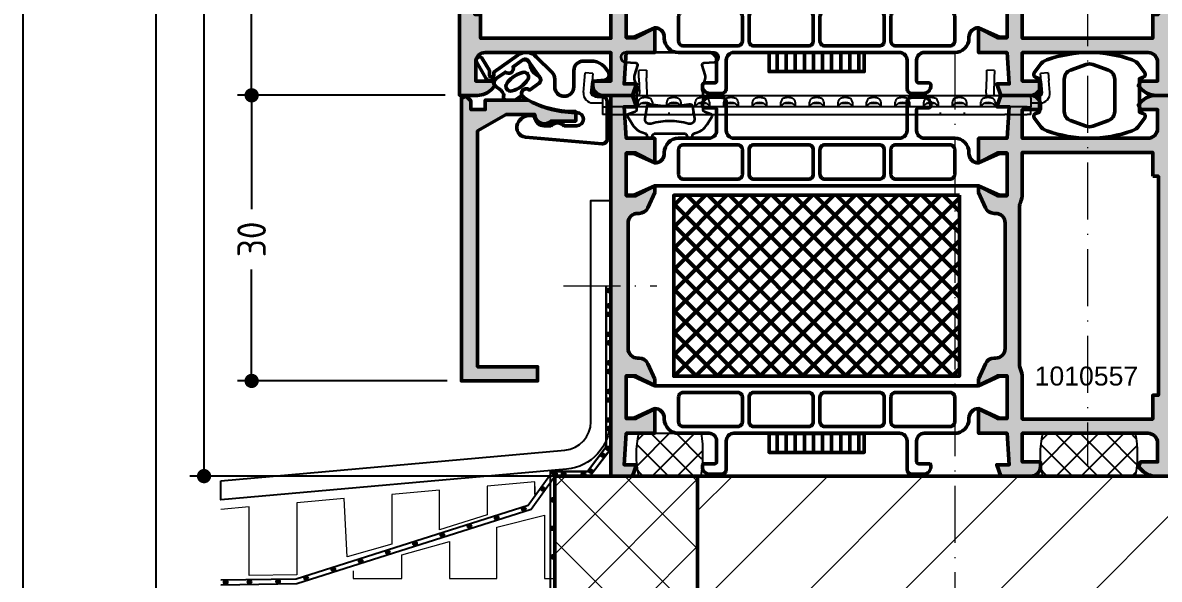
# Model space of a CAD drawing. Header units: millimetres. Extents: x 0 to 210, y 0 to 297.
# Drawn here: x 0 to 119.4, y 123.4 to 181.9 of the extents above; entities that cross this region are included whole.
import ezdxf

# ---------------------------------------------------------------- set-up
doc = ezdxf.new("R2010")
doc.units = ezdxf.units.MM
doc.linetypes.add('ACAD_ISO10W100', pattern=[18, 12, -3, 0, -3])
for name, color, linetype, lineweight in [('AM_4', 3, 'Continuous', 25), ('AM_5', 3, 'Continuous', 25), ('AM_8', 1, 'Continuous', 25), ('AM_C', 50, 'Continuous', 50), ('AM_SP', 30, 'Continuous', 50), ('Cent3', 70, 'ACAD_ISO10W100', 18), ('Cont2', 2, 'Continuous', 25), ('Cont3', 70, 'Continuous', 18), ('Docu-AM_8', 1, 'Continuous', 25), ('X_COMP_CONT_GASKET', 50, 'Continuous', 35), ('X_INS_BLOCK', 7, 'Continuous', 20)]:
    doc.layers.add(name, color=color, linetype=linetype, lineweight=lineweight)
doc.layers.add('AM_S', color=80, linetype='Continuous', lineweight=50, plot=False)
doc.layers.add('BOUND_EXT', color=30, linetype='Continuous', plot=False)
doc.layers.add('BOUND_INT', color=30, linetype='Continuous', plot=False)
doc.styles.add('HBS_DIMTEXTSTYLE', font='isocp.shx')
doc.styles.get("Standard").update_dxf_attribs({"font": 'ISOCP.SHX'})
doc.styles.add('SWISSL', font='swissl.ttf')
doc.dimstyles.new('Konstruktionsschnitt 1-1$0', dxfattribs={"dimtxt": 3, "dimasz": 1.5, "dimexe": 1.5, "dimexo": 1.5, "dimgap": 1.5, "dimtad": 0, "dimdsep": 46, "dimtxsty": 'HBS_DIMTEXTSTYLE', "dimblk": 'PUNKT', "dimcen": 0, "dimclrd": 3, "dimclre": 3, "dimclrt": 2, "dimadec": 1, "dimazin": 2, "dimtfac": 0.7, "dimtofl": 0, "dimtmove": 0, "dimatfit": 3, "dimfxl": 1, "dimtolj": 1, "dimtzin": 0, "dimarcsym": 0})
pattern_1 = [(225, (-332.1171, -210.9177), (1.325825, -1.325825), []), (315, (-332.1171, -210.9177), (1.325825, 1.325825), [])]

# ---------------------------------------------------------------- blocks, each defined once
blk = doc.blocks.new('$$_IN')
at = {"layer": 'BOUND_INT'}
blk.add_line((14, 0), (14, 297), dxfattribs=at)
blk = doc.blocks.new('$$_EX')
at = {"layer": 'BOUND_EXT'}
blk.add_line((0, 297), (0, 0), dxfattribs=at)
blk = doc.blocks.new('PUNKT')
at = {"color": 0, "linetype": 'Continuous'}
blk.add_line((-0.5, 0), (-1, 0), dxfattribs=at)
at = {"color": 0, "linetype": 'Continuous', "const_width": 0.5}
blk.add_lwpolyline([(-0.25, 0, 1), (0.25, 0, 1)], format="xyb", close=True, dxfattribs=at)
blk = doc.blocks.new('*D138')
at = {"layer": 'AM_5', "color": 3, "lineweight": -2, "transparency": 16777216}
for p, q in [((44.38, 249.26), (17.54, 249.26)), ((19.04, 247.76), (19.04, 196.85)), ((19.04, 135.76), (19.04, 189.53)), ((60.28, 134.26), (17.54, 134.26))]:
    blk.add_line(p, q, dxfattribs=at)
at = {"layer": 'AM_5', "color": 3, "lineweight": -2, "transparency": 16777216, "xscale": 1.5, "yscale": 1.5, "zscale": 1.5}
for p, rotation in [((19.04, 249.26), 90), ((19.04, 134.26), 270)]:
    blk.add_blockref('PUNKT', p, dxfattribs=dict(at, rotation=rotation))
at = {"layer": 'AM_5', "color": 2, "transparency": 16777216, "insert": (19.04, 193.19), "char_height": 3, "attachment_point": 5, "rotation": 90, "style": 'HBS_DIMTEXTSTYLE'}
blk.add_mtext('\\A1;115', dxfattribs=at)
blk = doc.blocks.new('*D141')
at = {"layer": 'AM_5', "color": 3, "lineweight": -2, "transparency": 16777216}
for p, q in [((44.38, 249.26), (22.54, 249.26)), ((24.04, 247.76), (24.04, 219.68)), ((24.04, 175.76), (24.04, 213.25)), ((44.38, 174.26), (22.54, 174.26))]:
    blk.add_line(p, q, dxfattribs=at)
at = {"layer": 'AM_5', "color": 3, "lineweight": -2, "transparency": 16777216, "xscale": 1.5, "yscale": 1.5, "zscale": 1.5}
for p, rotation in [((24.04, 249.26), 90), ((24.04, 174.26), 270)]:
    blk.add_blockref('PUNKT', p, dxfattribs=dict(at, rotation=rotation))
at = {"layer": 'AM_5', "color": 2, "transparency": 16777216, "insert": (24.04, 216.46), "char_height": 3, "attachment_point": 5, "rotation": 90, "style": 'HBS_DIMTEXTSTYLE'}
blk.add_mtext('\\A1;75', dxfattribs=at)
blk = doc.blocks.new('*D142')
at = {"layer": 'AM_5', "color": 3, "lineweight": -2, "transparency": 16777216}
for p, q in [((44.38, 174.26), (22.54, 174.26)), ((24.04, 172.76), (24.04, 162.29)), ((24.04, 145.76), (24.04, 155.98)), ((44.58, 144.26), (22.54, 144.26))]:
    blk.add_line(p, q, dxfattribs=at)
at = {"layer": 'AM_5', "color": 3, "lineweight": -2, "transparency": 16777216, "xscale": 1.5, "yscale": 1.5, "zscale": 1.5}
for p, rotation in [((24.04, 174.26), 90), ((24.04, 144.26), 270)]:
    blk.add_blockref('PUNKT', p, dxfattribs=dict(at, rotation=rotation))
at = {"layer": 'AM_5', "color": 2, "transparency": 16777216, "insert": (24.04, 159.13), "char_height": 3, "attachment_point": 5, "rotation": 90, "style": 'HBS_DIMTEXTSTYLE'}
blk.add_mtext('\\A1;30', dxfattribs=at)
blk = doc.blocks.new('WI4030035')
for points in [[(6.91, -4.39, -0.513962), (6.09, -2.99, -0.297135), (7.46, -2.1), (7.6, -2.1, -0.369664), (7.9, -2.35, 0.369664), (8.88, -3.2), (9.57, -3.2, -0.420084), (11, -3.2), (12.3, -3.2, 0.999832), (12.3, -1.8), (12.13, -1.8, -0.143376), (6.74, -0.22, -1.099023), (7.35, 0.56), (8.36, 1.27, 0.4141), (8.46, 1.83), (7.2, 3.63, 0.414214), (6.64, 3.73), (5.62, 3.01, -0.816497), (4.82, 2.45), (3.63, 1.62, -0.440181), (2.77, 1.81), (1.79, 3.52, -1), (2.39, 3.87), (3.13, 2.6), (3.13, 2.14, 1), (3.6, 2.14), (3.6, 2.45), (6.13, 4.23, -0.36397), (8.06, 4.06), (9.71, 2.41, -0.198912), (10, 1.7), (10, 0.9, 1), (12, 0.9), (12, 2.6, -0.414214), (13, 3.6), (13.79, 3.6, -0.316494), (15.67, 2.28, -0.491795), (15.24, 1.61), (14, 1.5), (14, 0.37, 0.39896), (14.47, -0.12), (15.03, -0.15, -0.39896), (15.5, -0.65), (15.5, -4.6, -0.440011), (14.96, -5.1), (6.91, -4.39)], [(8.2, 2.08, -0.562627), (8.36, 1.27), (7.35, 0.56, 0.815795), (6.55, 0), (5.83, -0.5), (4.91, -0.5, -0.521447), (4.63, -0.1, 0.204111), (4.62, 0.14, 0.161479), (3.96, 0.81, -0.542433), (3.84, 1.77), (4.82, 2.45, 0.816497), (5.62, 3.01), (6.54, 3.66, -0.542433), (7.4, 3.22, 0.246345), (8.2, 2.08)], [(5.24, 1.61, 0.058524), (4.97, 1.26, 0.73913), (5.52, 0.47, 0.172575), (7.15, 1.62, 0.73913), (6.6, 2.4, 0.115458), (5.24, 1.61)]]:
    blk.add_lwpolyline(points, format="xyb", close=True)
at = {"width": 0.8}
blk.add_text('STILPRF1', height=0.01, dxfattribs=at).set_placement((0, 0))
blk = doc.blocks.new('WI1010557')
at = {"layer": 'Docu-AM_8'}
h = blk.add_hatch(color=256, dxfattribs=at)
h.dxf.hatch_style = 1
h.paths.add_polyline_path([(-57.5, 33.9), (-57.5, 33.95), (-56.5, 33.95), (-54.5, 32.95), (-54.5, 35.5), (-57.5, 35.5), (-57.72, 38.8), (-56.41, 38.8), (-56.85, 40), (-59.1, 40), (-59.1, 0), (-56.85, 0), (-56.41, 1.2), (-57.72, 1.2), (-57.5, 4.5), (-54.5, 4.5), (-54.5, 7.05), (-56.5, 6.05), (-57.5, 6.05), (-57.5, 10.5), (-57.5, 10.55), (-56.5, 10.55), (-54.5, 9.55), (-54.5, 10.2), (-55.23, 11.81, 0.316564), (-56.22, 12.4, -0.437214), (-57.3, 13.4), (-57.3, 26.6, -0.414214), (-56.3, 27.6), (-56.14, 27.6, 0.294108), (-55.23, 28.19), (-54.5, 29.8), (-54.5, 30.45), (-56.5, 29.45), (-57.5, 29.45)])
h.paths.add_polyline_path([(0, 40), (-1.9, 40, 0.198912), (-3.31, 39.41), (-3.71, 39.01), (-3.5, 38.5), (-1.7, 38.5), (-1.7, 36.5, -0.414214), (-2.7, 35.5), (-15.9, 35.5), (-15.9, 38.5), (-14, 38.5), (-14, 39, 0.414214), (-15, 40), (-18.15, 40), (-18.59, 38.8), (-17.28, 38.8), (-17.5, 35.5), (-20.5, 35.5), (-20.5, 32.95), (-18.5, 33.95), (-17.5, 33.95), (-17.5, 29.5), (-17.5, 29.45), (-18.5, 29.45), (-20.5, 30.45), (-20.5, 29.8), (-19.77, 28.19, 0.316564), (-18.78, 27.6, -0.437214), (-17.7, 26.6), (-17.7, 13.4, -0.414214), (-18.7, 12.4), (-18.86, 12.4, 0.294108), (-19.77, 11.81), (-20.5, 10.2), (-20.5, 9.55), (-18.5, 10.55), (-17.5, 10.55), (-17.5, 6.1), (-17.5, 6.05), (-18.5, 6.05), (-20.5, 7.05), (-20.5, 4.5), (-17.5, 4.5), (-17.28, 1.2), (-18.59, 1.2), (-18.15, 0), (-15, 0, 0.414214), (-14, 1), (-14, 1.5), (-15.9, 1.5), (-15.9, 4.5), (-2.7, 4.5, -0.414214), (-1.7, 3.5), (-1.7, 1.5), (-3.5, 1.5), (-3.71, 0.99), (-3.31, 0.59, 0.198912), (-1.9, 0), (0, 0)])
h.paths.add_polyline_path([(-15.9, 34), (-2.2, 34), (-2.2, 31.5), (-1.6, 31.5), (-1.6, 8.5), (-2.2, 8.5), (-2.2, 6), (-15.9, 6), (-15.9, 10.35, 0.112281), (-16.1, 11.24, -0.112281), (-16.2, 11.67), (-16.2, 28.33, -0.112281), (-16.1, 28.76, 0.112281), (-15.9, 29.65)], flags=16)
at = {"layer": 'AM_S'}
for points in [[(-54.5, 10.2), (-55.23, 11.81, 0.294108), (-56.14, 12.4), (-56.3, 12.4, -0.414214), (-57.3, 13.4), (-57.3, 26.6, -0.414214), (-56.3, 27.6), (-56.14, 27.6, 0.294108), (-55.23, 28.19), (-54.5, 29.8), (-54.5, 30.5), (-56.7, 29.5), (-57.5, 29.5), (-57.5, 33.9), (-56.7, 33.9), (-54.5, 32.9), (-54.5, 35.5), (-57.5, 35.5), (-57.72, 38.8), (-56.41, 38.8), (-56.85, 40), (-59.1, 40), (-59.1, 0), (-56.85, 0), (-56.41, 1.2), (-57.72, 1.2), (-57.5, 4.5), (-54.5, 4.5), (-54.5, 7.1), (-56.7, 6.1), (-57.5, 6.1), (-57.5, 10.5), (-56.7, 10.5), (-54.5, 9.5), (-54.5, 10.2)], [(-20.5, 10.2), (-19.77, 11.81, -0.294108), (-18.86, 12.4), (-18.7, 12.4, 0.414214), (-17.7, 13.4), (-17.7, 26.6, 0.414214), (-18.7, 27.6), (-18.86, 27.6, -0.294108), (-19.77, 28.19), (-20.5, 29.8), (-20.5, 30.5), (-18.3, 29.5), (-17.5, 29.5), (-17.5, 33.9), (-18.3, 33.9), (-20.5, 32.9), (-20.5, 35.5), (-17.5, 35.5), (-17.28, 38.8), (-18.59, 38.8), (-18.15, 40), (-15, 40, -0.414214), (-14, 39), (-14, 38.5), (-15.9, 38.5), (-15.9, 35.5), (-2.7, 35.5, 0.414214), (-1.7, 36.5), (-1.7, 38.5), (-3.5, 38.5), (-3.71, 39.01), (-3.31, 39.41, -0.198912), (-1.9, 40), (0, 40), (0, 0), (-1.9, 0, -0.198912), (-3.31, 0.59), (-3.71, 0.99), (-3.5, 1.5), (-1.7, 1.5), (-1.7, 3.5, 0.414214), (-2.7, 4.5), (-15.9, 4.5), (-15.9, 1.5), (-14, 1.5), (-14, 1, -0.414214), (-15, 0), (-18.15, 0), (-18.59, 1.2), (-17.28, 1.2), (-17.5, 4.5), (-20.5, 4.5), (-20.5, 7.1), (-18.3, 6.1), (-17.5, 6.1), (-17.5, 10.5), (-18.3, 10.5), (-20.5, 9.5), (-20.5, 10.2)], [(-2.2, 31.5), (-1.6, 31.5), (-1.6, 8.5), (-2.2, 8.5), (-2.2, 6), (-15.9, 6), (-15.9, 10.35, 0.112281), (-16.1, 11.24, -0.112281), (-16.2, 11.67), (-16.2, 28.33, -0.112281), (-16.1, 28.76, 0.112281), (-15.9, 29.65), (-15.9, 34), (-2.2, 34), (-2.2, 31.5)]]:
    blk.add_lwpolyline(points, format="xyb", close=True, dxfattribs=at)
at = {"layer": 'AM_SP'}
for points in [[(-20.5, 32.9), (-20.5, 32.95), (-18.5, 33.95), (-17.5, 33.95), (-17.5, 29.45), (-18.5, 29.45), (-20.5, 30.45), (-20.5, 30.5), (-54.5, 30.5), (-54.5, 30.45), (-56.5, 29.45), (-57.5, 29.45), (-57.5, 33.95), (-56.5, 33.95), (-54.5, 32.95), (-54.5, 32.9, 0.414214), (-53.5, 33.9), (-53.5, 34, -0.414214), (-52, 35.5), (-48.8, 35.5, 0.414214), (-48, 36.3), (-48, 38.5, 0.414214), (-48.2, 38.7), (-49.3, 38.7, -0.414214), (-49.5, 38.9), (-49.5, 39, -0.414214), (-48.7, 39.8), (-47.5, 39.8, -0.414214), (-47, 39.3), (-47, 36.3, 0.414214), (-46.2, 35.5), (-28.8, 35.5, 0.414214), (-28, 36.3), (-28, 39.3, -0.414214), (-27.5, 39.8), (-26.3, 39.8, -0.414214), (-25.5, 39), (-25.5, 38.9, -0.414214), (-25.7, 38.7), (-26.8, 38.7, 0.414214), (-27, 38.5), (-27, 36.3, 0.414214), (-26.2, 35.5), (-23, 35.5, -0.414214), (-21.5, 34), (-21.5, 33.9, 0.414214), (-20.5, 32.9)], [(-52, 31.7), (-52, 34.3, -0.414214), (-51.5, 34.8), (-45.8, 34.8, -0.414214), (-45.3, 34.3), (-45.3, 31.7, -0.414214), (-45.8, 31.2), (-51.5, 31.2, -0.414214), (-52, 31.7)], [(-44.6, 31.7), (-44.6, 34.3, -0.414214), (-44.1, 34.8), (-38.35, 34.8, -0.414214), (-37.85, 34.3), (-37.85, 31.7, -0.414214), (-38.35, 31.2), (-44.1, 31.2, -0.414214), (-44.6, 31.7)], [(-30.4, 31.7, -0.414214), (-30.9, 31.2), (-36.65, 31.2, -0.414214), (-37.15, 31.7), (-37.15, 34.3, -0.414214), (-36.65, 34.8), (-30.9, 34.8, -0.414214), (-30.4, 34.3), (-30.4, 31.7)], [(-29.7, 31.7), (-29.7, 34.3, -0.414214), (-29.2, 34.8), (-23.5, 34.8, -0.414214), (-23, 34.3), (-23, 31.7, -0.414214), (-23.5, 31.2), (-29.2, 31.2, -0.414214), (-29.7, 31.7)], [(-20.5, 7.1), (-20.5, 7.05), (-18.5, 6.05), (-17.5, 6.05), (-17.5, 10.55), (-18.5, 10.55), (-20.5, 9.55), (-20.5, 9.5), (-54.5, 9.5), (-54.5, 9.55), (-56.5, 10.55), (-57.5, 10.55), (-57.5, 6.05), (-56.5, 6.05), (-54.5, 7.05), (-54.5, 7.1, -0.414214), (-53.5, 6.1), (-53.5, 6, 0.414214), (-52, 4.5), (-48.8, 4.5, -0.414214), (-48, 3.7), (-48, 1.5, -0.414214), (-48.2, 1.3), (-49.3, 1.3, 0.414214), (-49.5, 1.1), (-49.5, 1, 0.414214), (-48.7, 0.2), (-47.5, 0.2, 0.414214), (-47, 0.7), (-47, 3.7, -0.414214), (-46.2, 4.5), (-28.8, 4.5, -0.414214), (-28, 3.7), (-28, 0.7, 0.414214), (-27.5, 0.2), (-26.3, 0.2, 0.414214), (-25.5, 1), (-25.5, 1.1, 0.414214), (-25.7, 1.3), (-26.8, 1.3, -0.414214), (-27, 1.5), (-27, 3.7, -0.414214), (-26.2, 4.5), (-23, 4.5, 0.414214), (-21.5, 6), (-21.5, 6.1, -0.414214), (-20.5, 7.1)], [(-52, 8.3), (-52, 5.7, 0.414214), (-51.5, 5.2), (-45.8, 5.2, 0.414214), (-45.3, 5.7), (-45.3, 8.3, 0.414214), (-45.8, 8.8), (-51.5, 8.8, 0.414214), (-52, 8.3)], [(-44.6, 8.3), (-44.6, 5.7, 0.414214), (-44.1, 5.2), (-38.35, 5.2, 0.414214), (-37.85, 5.7), (-37.85, 8.3, 0.414214), (-38.35, 8.8), (-44.1, 8.8, 0.414214), (-44.6, 8.3)], [(-30.4, 8.3, 0.414214), (-30.9, 8.8), (-36.65, 8.8, 0.414214), (-37.15, 8.3), (-37.15, 5.7, 0.414214), (-36.65, 5.2), (-30.9, 5.2, 0.414214), (-30.4, 5.7), (-30.4, 8.3)], [(-29.7, 8.3), (-29.7, 5.7, 0.414214), (-29.2, 5.2), (-23.5, 5.2, 0.414214), (-23, 5.7), (-23, 8.3, 0.414214), (-23.5, 8.8), (-29.2, 8.8, 0.414214), (-29.7, 8.3)]]:
    blk.add_lwpolyline(points, format="xyb", close=True, dxfattribs=at)
blk = doc.blocks.new('WI3991216')
at = {"layer": 'Docu-AM_8'}
h = blk.add_hatch(color=256, dxfattribs=at)
h.dxf.hatch_style = 1
h.paths.add_polyline_path([(1.9, -3.73), (4.9, -2), (7.87, -2), (7.93, -2.23, 0.590401), (9.61, -2.7), (12.2, -2.7), (12.2, -1.7), (11.95, -1.7, -0.124369), (7.2, -0.5), (2.7, -0.5), (2.7, -1.5), (1.2, -1.5), (1.2, -0.58), (0.71, -0.09), (0.2, -0.3), (0.2, -30), (8.2, -30), (8.2, -28.5), (1.9, -28.5)])
at = {"layer": 'AM_S'}
blk.add_lwpolyline([(7.93, -2.23), (7.87, -2), (4.9, -2), (1.9, -3.73), (1.9, -28.5), (8.2, -28.5), (8.2, -30), (0.2, -30), (0.2, -0.3), (0.71, -0.09), (1.2, -0.58), (1.2, -1.5), (2.7, -1.5), (2.7, -0.5), (7.2, -0.5, 0.124369), (11.95, -1.7), (12.2, -1.7), (12.2, -2.7), (9.61, -2.7, -0.590401), (7.93, -2.23)], format="xyb", close=True, dxfattribs=at)
blk = doc.blocks.new('WI4010047')
for points in [[(4.36, 3.73, 0.156567), (3.63, 3.18), (3.05, 2.35, 0.493145), (3.2, 1.9), (3.6, 1.75), (3.6, -1.75), (3.2, -1.9, 0.493145), (3.05, -2.35), (3.63, -3.18, 0.156567), (4.36, -3.73, 0.17099), (13.34, -3.73, 0.156567), (14.07, -3.18), (14.65, -2.35, 0.493145), (14.5, -1.9), (14.1, -1.75), (14.1, 1.75), (14.5, 1.9, 0.493145), (14.65, 2.35), (14.07, 3.18, 0.156567), (13.34, 3.73, 0.17099), (4.36, 3.73)], [(8.51, 3.24, -0.176327), (9.19, 3.24), (10.84, 2.64, -0.315299), (11.5, 1.7), (11.5, -1.7, -0.315299), (10.84, -2.64), (9.19, -3.24, -0.176327), (8.51, -3.24), (6.86, -2.64, -0.315299), (6.2, -1.7), (6.2, 1.7, -0.315299), (6.86, 2.64), (8.51, 3.24)]]:
    blk.add_lwpolyline(points, format="xyb", close=True)
blk = doc.blocks.new('WI4090112')
h = blk.add_hatch()
h.set_pattern_fill('ANSI37', color=256, scale=0.5)
h.paths.add_polyline_path([(30, 0), (30, 19), (0, 19), (0, 0)])
blk.add_lwpolyline([(30, 19), (0, 19), (0, 0), (30, 0), (30, 19)], close=True)
blk = doc.blocks.new('WI1910148')
at = {"layer": 'Docu-AM_8'}
h = blk.add_hatch(color=256, dxfattribs=at)
h.dxf.hatch_style = 1
h.paths.add_polyline_path([(20.5, 45.5), (17.5, 45.5), (17.28, 48.8), (18.59, 48.8), (18.15, 50), (15, 50, 0.414214), (14, 49), (14, 48.5), (15.9, 48.5), (15.9, 45.5), (2.8, 45.5, -0.414214), (1.8, 46.5), (1.8, 66), (3.5, 66), (3.5, 65), (4.5, 65), (4.5, 68.5), (3.5, 68.5), (3.5, 67.5), (2.3, 67.5, -0.414214), (1.5, 68.3), (1.5, 72.7, -0.414214), (2.3, 73.5), (3.5, 73.5), (3.5, 72.5), (4.5, 72.5), (4.5, 75), (0, 75), (0, 0), (1.9, 0, 0.198912), (3.31, 0.59), (3.71, 0.99), (3.5, 1.5), (1.7, 1.5), (1.7, 3.5, -0.414214), (2.7, 4.5), (15.9, 4.5), (15.9, 1.5), (14, 1.5), (14, 1, 0.414214), (15, 0), (18.15, 0), (18.59, 1.2), (17.28, 1.2), (17.5, 4.5), (20.5, 4.5), (20.5, 7.05), (18.5, 6.05), (17.5, 6.05), (17.5, 10.5), (17.5, 10.55), (18.5, 10.55), (20.5, 9.55), (20.5, 10.2), (19.77, 11.81, 0.316564), (18.78, 12.4, -0.437214), (17.7, 13.4), (17.7, 36.6, -0.414214), (18.7, 37.6), (18.86, 37.6, 0.294108), (19.77, 38.19), (20.5, 39.8), (20.5, 40.45), (18.5, 39.45), (17.5, 39.45), (17.5, 43.9), (17.5, 43.95), (18.5, 43.95), (20.5, 42.95)])
h.paths.add_polyline_path([(2.2, 44), (15.9, 44), (15.9, 39.65, 0.112281), (16.1, 38.76, -0.112281), (16.2, 38.33), (16.2, 11.67, -0.112281), (16.1, 11.24, 0.112281), (15.9, 10.35), (15.9, 6), (2.2, 6), (2.2, 8.5), (1.6, 8.5), (1.6, 41.5), (2.2, 41.5)], flags=16)
h.paths.add_polyline_path([(75, 50), (73.1, 50, 0.198912), (71.69, 49.41), (71.29, 49.01), (71.5, 48.5), (73.3, 48.5), (73.3, 46.5, -0.414214), (72.3, 45.5), (59.1, 45.5), (59.1, 48.5), (61, 48.5), (61, 49, 0.414214), (60, 50), (56.85, 50), (56.41, 48.8), (57.72, 48.8), (57.5, 45.5), (54.5, 45.5), (54.5, 42.95), (56.5, 43.95), (57.5, 43.95), (57.5, 39.5), (57.5, 39.45), (56.5, 39.45), (54.5, 40.45), (54.5, 39.8), (55.23, 38.19, 0.316564), (56.22, 37.6, -0.437214), (57.3, 36.6), (57.3, 13.4, -0.414214), (56.3, 12.4), (56.14, 12.4, 0.294108), (55.23, 11.81), (54.5, 10.2), (54.5, 9.55), (56.5, 10.55), (57.5, 10.55), (57.5, 6.1), (57.5, 6.05), (56.5, 6.05), (54.5, 7.05), (54.5, 4.5), (57.5, 4.5), (57.72, 1.2), (56.41, 1.2), (56.85, 0), (60, 0, 0.414214), (61, 1), (61, 1.5), (59.1, 1.5), (59.1, 4.5), (72.3, 4.5, -0.414214), (73.3, 3.5), (73.3, 1.5), (71.5, 1.5), (71.29, 0.99), (71.69, 0.59, 0.198912), (73.1, 0), (75, 0)])
h.paths.add_polyline_path([(72.8, 41.5), (73.4, 41.5), (73.4, 8.5), (72.8, 8.5), (72.8, 6), (59.1, 6), (59.1, 10.35, 0.112281), (58.9, 11.24, -0.112281), (58.8, 11.67), (58.8, 38.33, -0.112281), (58.9, 38.76, 0.112281), (59.1, 39.65), (59.1, 44), (72.8, 44)], flags=16)
at = {"layer": 'AM_S'}
for points in [[(0, 75), (0, 0), (1.9, 0, 0.198912), (3.31, 0.59), (3.71, 0.99), (3.5, 1.5), (1.7, 1.5), (1.7, 3.5, -0.414214), (2.7, 4.5), (15.9, 4.5), (15.9, 1.5), (14, 1.5), (14, 1, 0.414214), (15, 0), (18.15, 0), (18.59, 1.2), (17.28, 1.2), (17.5, 4.5), (20.5, 4.5), (20.5, 7.1), (18.3, 6.1), (17.5, 6.1), (17.5, 10.5)], [(75, 0), (73.1, 0, -0.198912), (71.69, 0.59), (71.29, 0.99), (71.5, 1.5), (73.3, 1.5), (73.3, 3.5, 0.414214), (72.3, 4.5), (59.1, 4.5), (59.1, 1.5), (61, 1.5), (61, 1, -0.414214), (60, 0), (56.85, 0), (56.41, 1.2), (57.72, 1.2), (57.5, 4.5), (54.5, 4.5), (54.5, 7.1), (56.7, 6.1), (57.5, 6.1), (57.5, 10.5)]]:
    blk.add_lwpolyline(points, format="xyb", dxfattribs=at)
for points in [[(2.2, 41.5), (1.6, 41.5), (1.6, 8.5), (2.2, 8.5), (2.2, 6), (15.9, 6), (15.9, 10.35, -0.112281), (16.1, 11.24, 0.112281), (16.2, 11.67), (16.2, 38.33, 0.112281), (16.1, 38.76, -0.112281), (15.9, 39.65), (15.9, 44), (2.2, 44), (2.2, 41.5)], [(72.8, 41.5), (73.4, 41.5), (73.4, 8.5), (72.8, 8.5), (72.8, 6), (59.1, 6), (59.1, 10.35, 0.112281), (58.9, 11.24, -0.112281), (58.8, 11.67), (58.8, 38.33, -0.112281), (58.9, 38.76, 0.112281), (59.1, 39.65), (59.1, 44), (72.8, 44), (72.8, 41.5)]]:
    blk.add_lwpolyline(points, format="xyb", close=True, dxfattribs=at)
at = {"layer": 'AM_SP'}
blk.add_lwpolyline([(17.5, 10.55), (17.5, 6.05), (18.5, 6.05), (20.5, 7.05), (20.5, 7.1, -0.414214), (21.5, 6.1), (21.5, 6, 0.414214), (23, 4.5), (26.2, 4.5, -0.414214), (27, 3.7), (27, 1.5, -0.414214), (26.8, 1.3), (25.7, 1.3, 0.414214), (25.5, 1.1), (25.5, 1, 0.414214), (26.3, 0.2), (27.5, 0.2, 0.414214), (28, 0.7), (28, 3.7, -0.414214), (28.8, 4.5), (46.2, 4.5, -0.414214), (47, 3.7), (47, 0.7, 0.414214), (47.5, 0.2), (48.7, 0.2, 0.414214), (49.5, 1), (49.5, 1.1, 0.414214), (49.3, 1.3), (48.2, 1.3, -0.414214), (48, 1.5), (48, 3.7, -0.414214), (48.8, 4.5), (52, 4.5, 0.414214), (53.5, 6), (53.5, 6.1, -0.414214), (54.5, 7.1), (54.5, 7.1), (54.5, 7.05), (56.5, 6.05), (57.5, 6.05), (57.5, 10.55)], format="xyb", dxfattribs=at)
for points in [[(23, 8.3), (23, 5.7, 0.414214), (23.5, 5.2), (29.2, 5.2, 0.414214), (29.7, 5.7), (29.7, 8.3, 0.414214), (29.2, 8.8), (23.5, 8.8, 0.414214), (23, 8.3)], [(30.4, 8.3), (30.4, 5.7, 0.414214), (30.9, 5.2), (36.65, 5.2, 0.414214), (37.15, 5.7), (37.15, 8.3, 0.414214), (36.65, 8.8), (30.9, 8.8, 0.414214), (30.4, 8.3)], [(44.6, 8.3, 0.414214), (44.1, 8.8), (38.35, 8.8, 0.414214), (37.85, 8.3), (37.85, 5.7, 0.414214), (38.35, 5.2), (44.1, 5.2, 0.414214), (44.6, 5.7), (44.6, 8.3)], [(45.3, 8.3), (45.3, 5.7, 0.414214), (45.8, 5.2), (51.5, 5.2, 0.414214), (52, 5.7), (52, 8.3, 0.414214), (51.5, 8.8), (45.8, 8.8, 0.414214), (45.3, 8.3)]]:
    blk.add_lwpolyline(points, format="xyb", close=True, dxfattribs=at)
blk = doc.blocks.new('4090216')
at = {"layer": 'AM_C'}
h = blk.add_hatch(dxfattribs=at)
h.set_pattern_fill('LINE', color=2, scale=0.3, angle=90)
h.set_pattern_definition([(90, (2907.2041, 301.3526), (-0.9525, 6e-17), [])])
h.paths.add_polyline_path([(1083.38, -3689.35), (1083.38, -3691.35), (1093.38, -3691.35), (1093.38, -3689.35)])
at = {"layer": 'AM_C', "color": 2}
blk.add_lwpolyline([(1083.38, -3689.35), (1083.38, -3691.35), (1093.38, -3691.35), (1093.38, -3689.35)], close=True, dxfattribs=at)
blk = doc.blocks.new('WI4010047_253_253')
at = {"linetype": 'Continuous'}
for points in [[(8.85, 4.5, -0.084879), (13.335592, 3.733007), (13.335592, 3.733007, -0.156567), (14.065921, 3.178593), (14.645746, 2.350517, -0.493145), (14.502606, 1.896537), (14.1, 1.75), (14.1, -1.75), (14.502606, -1.896537, -0.493145), (14.645746, -2.350517), (14.065921, -3.178593, -0.156567), (13.335592, -3.733007, -0.084879), (8.85, -4.5, -0.084879), (4.364408, -3.733007, -0.156567), (3.634079, -3.178593), (3.054254, -2.350517, -0.493145), (3.197394, -1.896537), (3.6, -1.75), (3.6, 1.75), (3.197394, 1.896537, -0.493145), (3.054254, 2.350517), (3.634079, 3.178593, -0.156567), (4.364408, 3.733007, -0.084879)], [(11.5, 1.699449), (11.5, -1.699449, -0.315299), (10.84202, -2.639142), (9.19202, -3.239693, -0.176327), (8.50798, -3.239693), (6.85798, -2.639142, -0.315299), (6.2, -1.699449), (6.2, 1.699449, -0.315299), (6.85798, 2.639142), (8.50798, 3.239693, -0.176327), (9.19202, 3.239693), (10.84202, 2.639142, -0.315299), (11.5, 1.699449)]]:
    blk.add_lwpolyline(points, format="xyb", close=True, dxfattribs=at)
blk = doc.blocks.new('4910018-ICC-001_h_m_s')
at = {"layer": 'X_COMP_CONT_GASKET'}
for points in [[(18.5, -27.03, -0.315299), (18.37, -27.22), (17.68, -27.47, 0.476976), (17.58, -27.76), (18.08, -28.56, 0.203955), (19.36, -29.46, -0.306259), (19.6, -29.7), (19.6, -29.75, 0.8391), (20.2, -29.75), (20.2, -29.75, -0.36397), (20.49, -29.5), (23.51, -29.5, -0.36397), (23.8, -29.75), (23.8, -29.75, 0.8391), (24.4, -29.75), (24.4, -29.7, -0.306259), (24.64, -29.46), (24.64, -29.46, 0.203955), (25.92, -28.56), (26.42, -27.76, 0.476976), (26.32, -27.47), (25.63, -27.22, -0.315299), (25.5, -27.03), (25.5, -25.5), (25.5, -25.5), (25.5, -25.28, 0.087489), (25.47, -25.11), (25.43, -25, -0.176327), (25.43, -24.66), (25.69, -23.94, 0.153915), (25.72, -23.34), (25.4, -22.34, -0.46704), (25.57, -22.09), (26.69, -22, 0.957292), (26.65, -21), (17.35, -21, 0.957292), (17.31, -22), (18.43, -22.09, -0.46704), (18.6, -22.34), (18.28, -23.34, 0.153915), (18.31, -23.94), (18.57, -24.66, -0.176327), (18.57, -25), (18.53, -25.11, 0.087489), (18.5, -25.28)], [(19.41, -27.92), (19.61, -26.65, -0.422893), (19.96, -26.41, 0.093582), (24.04, -26.41, -0.422893), (24.39, -26.65), (24.59, -27.92, -0.550097), (23.96, -28.48, 0.142857), (20.04, -28.48, -0.550097), (19.41, -27.92)]]:
    blk.add_lwpolyline(points, format="xyb", close=True, dxfattribs=at)
blk = doc.blocks.new('4080326')
at = {"layer": 'AM_5'}
for p, q in [((-2.36, 24.31), (-1.56, 24.38)), ((-2.36, 24.31), (-2.29, 23.52)), ((-0.29, 24.5), (-1.56, 24.38)), ((-1.49, 23.59), (-2.29, 23.52)), ((-1.49, 23.59), (-0.22, 23.7)), ((0, 22.5), (0, 23.5)), ((0.8, 22.5), (0.8, 23.5)), ((0, -22.5), (0, 22.5)), ((0.29, 22.5), (0, 22.5)), ((0.29, 22.5), (1.14, 22.5)), ((1.14, 22.5), (1.2, 22.5)), ((1.2, 22.11), (1.2, 22.5)), ((2, 22.5), (1.2, 22.5)), ((1.2, 22.11), (1.2, 20.19)), ((2, 22.5), (2, 22.11)), ((2, 20.19), (2, 22.11)), ((1.2, 19.78), (1.2, 20.19)), ((1.2, 19.78), (1.2, -19.78)), ((2, 20.19), (2, 19.78)), ((2, 15.5), (2, 19.78)), ((-2.6, 18.68), (-2.63, 17.88)), ((-2.6, 18.68), (-1.8, 18.66)), ((-1.8, 18.66), (-0.21, 18.6)), ((0.72, 18.75), (1.14, 18.75)), ((0.86, 18.45), (0.86, 17.55)), ((1.14, 18.75), (1.2, 18.75)), ((-1.83, 17.86), (-2.63, 17.88)), ((-0.23, 17.8), (-1.83, 17.86)), ((1.14, 17.25), (0.72, 17.25)), ((1.2, 17.25), (1.14, 17.25)), ((0.72, 15.75), (1.14, 15.75)), ((1.14, 15.75), (1.2, 15.75)), ((0.86, 15.45), (0.86, 14.55)), ((1.8, 15.5), (2, 15.5)), ((2, 13), (2, 15.5)), ((1.14, 14.25), (0.72, 14.25)), ((1.2, 14.25), (1.14, 14.25)), ((0.72, 12.75), (1.14, 12.75)), ((0.86, 12.45), (0.86, 11.55)), ((1.14, 12.75), (1.2, 12.75)), ((2, 13), (1.8, 13)), ((2, -13), (2, 13)), ((1.14, 11.25), (0.72, 11.25)), ((1.2, 11.25), (1.14, 11.25)), ((0.72, 9.75), (1.14, 9.75)), ((1.14, 9.75), (1.2, 9.75)), ((0.86, 9.45), (0.86, 8.55)), ((1.14, 8.25), (0.72, 8.25)), ((1.2, 8.25), (1.14, 8.25)), ((0.72, 6.75), (1.14, 6.75)), ((0.86, 6.45), (0.86, 5.55)), ((1.14, 6.75), (1.2, 6.75)), ((1.14, 5.25), (0.72, 5.25)), ((1.2, 5.25), (1.14, 5.25)), ((0.72, 3.75), (1.14, 3.75)), ((1.14, 3.75), (1.2, 3.75)), ((0.86, 3.45), (0.86, 2.55)), ((1.14, 2.25), (0.72, 2.25)), ((1.2, 2.25), (1.14, 2.25)), ((0.72, 0.75), (1.14, 0.75)), ((0.86, 0.45), (0.86, -0.45)), ((1.14, 0.75), (1.2, 0.75)), ((1.14, -0.75), (0.72, -0.75)), ((1.2, -0.75), (1.14, -0.75)), ((0.72, -2.25), (1.14, -2.25)), ((1.14, -2.25), (1.2, -2.25)), ((0.86, -2.55), (0.86, -3.45)), ((1.14, -3.75), (0.72, -3.75)), ((1.2, -3.75), (1.14, -3.75)), ((0.72, -5.25), (1.14, -5.25)), ((0.86, -5.55), (0.86, -6.45)), ((1.14, -5.25), (1.2, -5.25)), ((1.14, -6.75), (0.72, -6.75)), ((1.2, -6.75), (1.14, -6.75)), ((0.72, -8.25), (1.14, -8.25)), ((1.14, -8.25), (1.2, -8.25)), ((0.86, -8.55), (0.86, -9.45)), ((1.14, -9.75), (0.72, -9.75)), ((1.2, -9.75), (1.14, -9.75)), ((0.72, -11.25), (1.14, -11.25)), ((0.86, -11.55), (0.86, -12.45)), ((1.14, -11.25), (1.2, -11.25)), ((1.14, -12.75), (0.72, -12.75)), ((1.2, -12.75), (1.14, -12.75)), ((1.8, -13), (2, -13)), ((2, -15.5), (2, -13)), ((0.72, -14.25), (1.14, -14.25)), ((1.14, -14.25), (1.2, -14.25)), ((0.86, -14.55), (0.86, -15.45)), ((2, -15.5), (1.8, -15.5)), ((2, -19.78), (2, -15.5)), ((1.14, -15.75), (0.72, -15.75)), ((1.2, -15.75), (1.14, -15.75)), ((-2.63, -17.88), (-1.83, -17.86)), ((-2.63, -17.88), (-2.6, -18.68)), ((-0.23, -17.8), (-1.83, -17.86)), ((0.72, -17.25), (1.14, -17.25)), ((0.86, -17.55), (0.86, -18.45)), ((1.14, -17.25), (1.2, -17.25)), ((-1.8, -18.66), (-2.6, -18.68)), ((-1.8, -18.66), (-0.21, -18.6)), ((1.14, -18.75), (0.72, -18.75)), ((1.2, -18.75), (1.14, -18.75)), ((1.2, -20.19), (1.2, -19.78)), ((1.2, -20.19), (1.2, -22.11)), ((2, -19.78), (2, -20.19)), ((2, -22.11), (2, -20.19)), ((0.29, -22.5), (0, -22.5)), ((0, -23.5), (0, -22.5)), ((0.29, -22.5), (1.14, -22.5)), ((0.8, -23.5), (0.8, -22.5)), ((1.14, -22.5), (1.2, -22.5)), ((1.2, -22.5), (1.2, -22.11)), ((1.2, -22.5), (2, -22.5)), ((2, -22.11), (2, -22.5)), ((-2.29, -23.52), (-2.36, -24.31)), ((-2.29, -23.52), (-1.49, -23.59)), ((-0.22, -23.7), (-1.49, -23.59)), ((-1.56, -24.38), (-2.36, -24.31)), ((-0.29, -24.5), (-1.56, -24.38))]:
    blk.add_line(p, q, dxfattribs=at)
for centre, radius, start, end in [((-0.2, 23.5), 1, 0, 95), ((-0.2, 23.5), 0.2, 0, 95), ((-0.2, 18.8), 0.2, 268, 0), ((-0.2, 18.8), 1, 268, 281.537), ((-0.2, -18.8), 1, 78.463, 92), ((-0.2, -18.8), 0.2, 0, 92), ((-0.2, -23.5), 1, 265, 0), ((-0.2, -23.5), 0.2, 265, 0)]:
    blk.add_arc(centre, radius, start, end, dxfattribs=at)
for centre, major_axis, start_param, end_param in [((0.72, 18), (0, 0.75), 0, 0.927295), ((1.28, 18), (0, 0.75), 0.927295, 2.214297), ((1.28, 18), (0, 0.75), 0.156852, 0.927295), ((0.72, 18), (0, -0.75), 5.35589, 6.283185), ((1.28, 18), (0, -0.75), 5.35589, 6.126333), ((0.72, 15), (0, 0.75), 0, 0.927295), ((1.28, 15), (0, 0.75), 0.156852, 0.927295), ((0.72, 15), (0, -0.75), 5.35589, 6.283185), ((1.28, 15), (0, 0.75), 0.927295, 2.214297), ((1.28, 15), (0, -0.75), 5.35589, 6.126333), ((0.72, 12), (0, 0.75), 0, 0.927295), ((1.28, 12), (0, 0.75), 0.927295, 2.214297), ((1.28, 12), (0, 0.75), 0.156852, 0.927295), ((0.72, 12), (0, -0.75), 5.35589, 6.283185), ((1.28, 12), (0, -0.75), 5.35589, 6.126333), ((0.72, 9), (0, 0.75), 0, 0.927295), ((1.28, 9), (0, 0.75), 0.156852, 0.927295), ((0.72, 9), (0, -0.75), 5.35589, 6.283185), ((1.28, 9), (0, 0.75), 0.927295, 2.214297), ((1.28, 9), (0, -0.75), 5.35589, 6.126333), ((0.72, 6), (0, 0.75), 0, 0.927295), ((1.28, 6), (0, 0.75), 0.927295, 2.214297), ((1.28, 6), (0, 0.75), 0.156852, 0.927295), ((0.72, 6), (0, -0.75), 5.35589, 6.283185), ((1.28, 6), (0, -0.75), 5.35589, 6.126333), ((0.72, 3), (0, 0.75), 0, 0.927295), ((1.28, 3), (0, 0.75), 0.156852, 0.927295), ((0.72, 3), (0, -0.75), 5.35589, 6.283185), ((1.28, 3), (0, 0.75), 0.927295, 2.214297), ((1.28, 3), (0, -0.75), 5.35589, 6.126333), ((0.72, 0), (0, 0.75), 0, 0.927295), ((1.28, 0), (0, 0.75), 0.927295, 2.214297), ((1.28, 0), (0, 0.75), 0.156852, 0.927295), ((0.72, 0), (0, -0.75), 5.35589, 6.283185), ((1.28, 0), (0, -0.75), 5.35589, 6.126333), ((0.72, -3), (0, 0.75), 0, 0.927295), ((1.28, -3), (0, 0.75), 0.156852, 0.927295), ((0.72, -3), (0, -0.75), 5.35589, 6.283185), ((1.28, -3), (0, 0.75), 0.927295, 2.214297), ((1.28, -3), (0, -0.75), 5.35589, 6.126333), ((0.72, -6), (0, 0.75), 0, 0.927295), ((1.28, -6), (0, 0.75), 0.927295, 2.214297), ((1.28, -6), (0, 0.75), 0.156852, 0.927295), ((0.72, -6), (0, -0.75), 5.35589, 6.283185), ((1.28, -6), (0, -0.75), 5.35589, 6.126333), ((0.72, -9), (0, 0.75), 0, 0.927295), ((1.28, -9), (0, 0.75), 0.156852, 0.927295), ((0.72, -9), (0, -0.75), 5.35589, 6.283185), ((1.28, -9), (0, 0.75), 0.927295, 2.214297), ((1.28, -9), (0, -0.75), 5.35589, 6.126333), ((0.72, -12), (0, 0.75), 0, 0.927295), ((1.28, -12), (0, 0.75), 0.927295, 2.214297), ((1.28, -12), (0, 0.75), 0.156852, 0.927295), ((0.72, -12), (0, -0.75), 5.35589, 6.283185), ((1.28, -12), (0, -0.75), 5.35589, 6.126333), ((0.72, -15), (0, 0.75), 0, 0.927295), ((1.28, -15), (0, 0.75), 0.156852, 0.927295), ((0.72, -15), (0, -0.75), 5.35589, 6.283185), ((1.28, -15), (0, 0.75), 0.927295, 2.214297), ((1.28, -15), (0, -0.75), 5.35589, 6.126333), ((0.72, -18), (0, 0.75), 0, 0.927295), ((1.28, -18), (0, 0.75), 0.927295, 2.214297), ((1.28, -18), (0, 0.75), 0.156852, 0.927295), ((0.72, -18), (0, -0.75), 5.35589, 6.283185), ((1.28, -18), (0, -0.75), 5.35589, 6.126333)]:
    blk.add_ellipse(centre, major_axis=major_axis, ratio=0.707107, start_param=start_param, end_param=end_param, dxfattribs=at)
for points in [[(0.29, 17.55), (0.28, 17.57), (0.27, 17.59), (0.24, 17.67), (0.22, 17.73), (0.2, 17.87), (0.19, 17.94), (0.19, 18.06), (0.2, 18.13), (0.22, 18.27), (0.24, 18.33), (0.27, 18.41), (0.28, 18.43), (0.29, 18.45)], [(0.29, 14.55), (0.28, 14.57), (0.27, 14.59), (0.24, 14.67), (0.22, 14.73), (0.2, 14.87), (0.19, 14.94), (0.19, 15.06), (0.2, 15.13), (0.22, 15.27), (0.24, 15.33), (0.27, 15.41), (0.28, 15.43), (0.29, 15.45)], [(0.29, 11.55), (0.28, 11.57), (0.27, 11.59), (0.24, 11.67), (0.22, 11.73), (0.2, 11.87), (0.19, 11.94), (0.19, 12.06), (0.2, 12.13), (0.22, 12.27), (0.24, 12.33), (0.27, 12.41), (0.28, 12.43), (0.29, 12.45)], [(0.29, 8.55), (0.28, 8.57), (0.27, 8.59), (0.24, 8.67), (0.22, 8.73), (0.2, 8.87), (0.19, 8.94), (0.19, 9.06), (0.2, 9.13), (0.22, 9.27), (0.24, 9.33), (0.27, 9.41), (0.28, 9.43), (0.29, 9.45)], [(0.29, 5.55), (0.28, 5.57), (0.27, 5.59), (0.24, 5.67), (0.22, 5.73), (0.2, 5.87), (0.19, 5.94), (0.19, 6.06), (0.2, 6.13), (0.22, 6.27), (0.24, 6.33), (0.27, 6.41), (0.28, 6.43), (0.29, 6.45)], [(0.29, 2.55), (0.28, 2.57), (0.27, 2.59), (0.24, 2.67), (0.22, 2.73), (0.2, 2.87), (0.19, 2.94), (0.19, 3.06), (0.2, 3.13), (0.22, 3.27), (0.24, 3.33), (0.27, 3.41), (0.28, 3.43), (0.29, 3.45)], [(0.29, -0.45), (0.28, -0.43), (0.27, -0.41), (0.24, -0.33), (0.22, -0.27), (0.2, -0.13), (0.19, -0.06), (0.19, 0.06), (0.2, 0.13), (0.22, 0.27), (0.24, 0.33), (0.27, 0.41), (0.28, 0.43), (0.29, 0.45)], [(0.29, -3.45), (0.28, -3.43), (0.27, -3.41), (0.24, -3.33), (0.22, -3.27), (0.2, -3.13), (0.19, -3.06), (0.19, -2.94), (0.2, -2.87), (0.22, -2.73), (0.24, -2.67), (0.27, -2.59), (0.28, -2.57), (0.29, -2.55)], [(0.29, -6.45), (0.28, -6.43), (0.27, -6.41), (0.24, -6.33), (0.22, -6.27), (0.2, -6.13), (0.19, -6.06), (0.19, -5.94), (0.2, -5.87), (0.22, -5.73), (0.24, -5.67), (0.27, -5.59), (0.28, -5.57), (0.29, -5.55)], [(0.29, -9.45), (0.28, -9.43), (0.27, -9.41), (0.24, -9.33), (0.22, -9.27), (0.2, -9.13), (0.19, -9.06), (0.19, -8.94), (0.2, -8.87), (0.22, -8.73), (0.24, -8.67), (0.27, -8.59), (0.28, -8.57), (0.29, -8.55)], [(0.29, -12.45), (0.28, -12.43), (0.27, -12.41), (0.24, -12.33), (0.22, -12.27), (0.2, -12.13), (0.19, -12.06), (0.19, -11.94), (0.2, -11.87), (0.22, -11.73), (0.24, -11.67), (0.27, -11.59), (0.28, -11.57), (0.29, -11.55)], [(0.29, -15.45), (0.28, -15.43), (0.27, -15.41), (0.24, -15.33), (0.22, -15.27), (0.2, -15.13), (0.19, -15.06), (0.19, -14.94), (0.2, -14.87), (0.22, -14.73), (0.24, -14.67), (0.27, -14.59), (0.28, -14.57), (0.29, -14.55)], [(0.29, -18.45), (0.28, -18.43), (0.27, -18.41), (0.24, -18.33), (0.22, -18.27), (0.2, -18.13), (0.19, -18.06), (0.19, -17.94), (0.2, -17.87), (0.22, -17.73), (0.24, -17.67), (0.27, -17.59), (0.28, -17.57), (0.29, -17.55)]]:
    blk.add_open_spline(points, degree=3, knots=[0.57655678, 0.57655678, 0.57655678, 0.57655678, 0.58413354, 0.58413354, 0.60331615, 0.60331615, 0.62249876, 0.62249876, 0.64168136, 0.64168136, 0.66086397, 0.66086397, 0.66844073, 0.66844073, 0.66844073, 0.66844073], dxfattribs=at)
blk = doc.blocks.new('Brandschutzsilikon')
at = {"layer": 'AM_8'}
h = blk.add_hatch(dxfattribs=at)
h.set_pattern_fill('ANSI37', color=256, scale=0.590551, angle=180, style=0)
h.set_pattern_definition(pattern_1)
edge = h.paths.add_edge_path()
edge.add_line((0, 0), (6.55, 0))
edge.add_arc((-7.77, -2.1), 14.47, -9.5455, 8.3415, ccw=False)
edge.add_line((6.5, -4.5), (0, -4.5))
edge.add_arc((9.86, -2.25), 10.11, 167.1441, 192.8559, ccw=False)
at = {"layer": 'AM_4'}
blk.add_lwpolyline([(0, 0), (6.55, 0, -0.078206), (6.5, -4.5), (0, -4.5, -0.112662), (0, 0, 1)], format="xyb", dxfattribs=at)
blk = doc.blocks.new('Brandschutzsilikon2')
at = {"layer": 'AM_8'}
h = blk.add_hatch(dxfattribs=at)
h.set_pattern_fill('ANSI37', color=256, scale=0.590551, angle=180, style=0)
h.set_pattern_definition(pattern_1)
edge = h.paths.add_edge_path()
edge.add_line((0, 0), (9.7, 0))
edge.add_arc((-2.04, -2.25), 11.95, -10.853, 10.853, ccw=False)
edge.add_line((9.7, -4.5), (0, -4.5))
edge.add_arc((9.86, -2.25), 10.11, 167.1441, 192.8559, ccw=False)
at = {"layer": 'AM_4'}
blk.add_lwpolyline([(0, 0), (9.7, 0, -0.094995), (9.7, -4.5), (0, -4.5, -0.112662), (0, 0, 1)], format="xyb", dxfattribs=at)
blk = doc.blocks.new('*U135')
at = {"layer": 'AM_4'}
h = blk.add_hatch(color=256, dxfattribs=at)
edge = h.paths.add_edge_path()
edge.add_arc((40.22, 29.04), 0.2, 0, 360)
h = blk.add_hatch(color=256, dxfattribs=at)
edge = h.paths.add_edge_path()
edge.add_arc((40.22, 26.04), 0.2, 0, 360)
h = blk.add_hatch(color=256, dxfattribs=at)
edge = h.paths.add_edge_path()
edge.add_arc((40.22, 23.04), 0.2, 0, 360)
h = blk.add_hatch(color=256, dxfattribs=at)
edge = h.paths.add_edge_path()
edge.add_arc((40.22, 20.04), 0.2, 0, 360)
h = blk.add_hatch(color=256, dxfattribs=at)
edge = h.paths.add_edge_path()
edge.add_arc((40.22, 17.04), 0.2, 0, 360)
h = blk.add_hatch(color=256, dxfattribs=at)
edge = h.paths.add_edge_path()
edge.add_arc((40.16, 14.06), 0.2, 0, 360)
h = blk.add_hatch(color=256, dxfattribs=at)
edge = h.paths.add_edge_path()
edge.add_arc((35.49, 11.39), 0.2, 0, 360)
h = blk.add_hatch(color=256, dxfattribs=at)
edge = h.paths.add_edge_path()
edge.add_arc((38.35, 11.67), 0.2, 0, 360)
h = blk.add_hatch(color=256, dxfattribs=at)
edge = h.paths.add_edge_path()
edge.add_arc((33.3, 9.8), 0.2, 0, 360)
h = blk.add_hatch(color=256, dxfattribs=at)
edge = h.paths.add_edge_path()
edge.add_arc((31.32, 7.69), 0.2, 0, 360)
h = blk.add_hatch(color=256, dxfattribs=at)
edge = h.paths.add_edge_path()
edge.add_arc((25.61, 5.88), 0.2, 0, 360)
h = blk.add_hatch(color=256, dxfattribs=at)
edge = h.paths.add_edge_path()
edge.add_arc((28.46, 6.78), 0.2, 0, 360)
h = blk.add_hatch(color=256, dxfattribs=at)
edge = h.paths.add_edge_path()
edge.add_arc((22.75, 4.97), 0.2, 0, 360)
h = blk.add_hatch(color=256, dxfattribs=at)
edge = h.paths.add_edge_path()
edge.add_arc((19.89, 4.06), 0.2, 0, 360)
h = blk.add_hatch(color=256, dxfattribs=at)
edge = h.paths.add_edge_path()
edge.add_arc((14.17, 2.24), 0.2, 0, 360)
h = blk.add_hatch(color=256, dxfattribs=at)
edge = h.paths.add_edge_path()
edge.add_arc((17.03, 3.15), 0.2, 0, 360)
h = blk.add_hatch(color=256, dxfattribs=at)
edge = h.paths.add_edge_path()
edge.add_arc((11.31, 1.34), 0.2, 0, 360)
h = blk.add_hatch(color=256, dxfattribs=at)
edge = h.paths.add_edge_path()
edge.add_arc((0, 0), 0.2, 0, 360)
h = blk.add_hatch(color=256, dxfattribs=at)
edge = h.paths.add_edge_path()
edge.add_arc((2.5, 0.04), 0.2, 0, 360)
h = blk.add_hatch(color=256, dxfattribs=at)
edge = h.paths.add_edge_path()
edge.add_arc((5.5, 0.08), 0.2, 0, 360)
h = blk.add_hatch(color=256, dxfattribs=at)
edge = h.paths.add_edge_path()
edge.add_arc((8.45, 0.43), 0.2, 0, 360)
for points in [[(-0.5, -0.26), (7.47, -0.14), (32.09, 7.67), (34.57, 11.14), (38.26, 11.14), (40.47, 14.05), (40.47, 31.14)], [(-0.5, 0.24), (7.39, 0.35), (31.78, 8.1), (34.31, 11.64), (38.01, 11.64), (39.97, 14.22), (39.97, 31.14)]]:
    blk.add_lwpolyline(points, dxfattribs=at)
for centre in [(40.22, 29.04), (40.22, 26.04), (40.22, 23.04), (40.22, 20.04), (40.22, 17.04), (40.16, 14.06), (35.49, 11.39), (38.35, 11.67), (33.3, 9.8), (31.32, 7.69), (25.61, 5.88), (28.46, 6.78), (22.75, 4.97), (19.89, 4.06), (14.17, 2.24), (17.03, 3.15), (11.31, 1.34), (0, 0), (2.5, 0.04), (5.5, 0.08), (8.45, 0.43)]:
    blk.add_circle(centre, 0.2, dxfattribs=at)
blk = doc.blocks.new('*U136')
at = {"layer": 'AM_4'}
h = blk.add_hatch(color=256, dxfattribs=at)
edge = h.paths.add_edge_path()
edge.add_arc((0, 0), 0.2, 0, 360)
h = blk.add_hatch(color=256, dxfattribs=at)
edge = h.paths.add_edge_path()
edge.add_arc((0, -2.5), 0.2, 0, 360)
h = blk.add_hatch(color=256, dxfattribs=at)
edge = h.paths.add_edge_path()
edge.add_arc((0, -5.5), 0.2, 0, 360)
h = blk.add_hatch(color=256, dxfattribs=at)
edge = h.paths.add_edge_path()
edge.add_arc((0, -8.5), 0.2, 0, 360)
h = blk.add_hatch(color=256, dxfattribs=at)
edge = h.paths.add_edge_path()
edge.add_arc((0, -11.5), 0.2, 0, 360)
h = blk.add_hatch(color=256, dxfattribs=at)
edge = h.paths.add_edge_path()
edge.add_arc((0, -14.5), 0.2, 0, 360)
h = blk.add_hatch(color=256, dxfattribs=at)
edge = h.paths.add_edge_path()
edge.add_arc((-0.6, -17.3), 0.2, 0, 360)
h = blk.add_hatch(color=256, dxfattribs=at)
edge = h.paths.add_edge_path()
edge.add_arc((-5.63, -19.25), 0.2, 0, 360)
h = blk.add_hatch(color=256, dxfattribs=at)
edge = h.paths.add_edge_path()
edge.add_arc((-2.63, -19.25), 0.2, 0, 360)
h = blk.add_hatch(color=256, dxfattribs=at)
edge = h.paths.add_edge_path()
edge.add_arc((-5.9, -21.98), 0.2, 0, 360)
h = blk.add_hatch(color=256, dxfattribs=at)
edge = h.paths.add_edge_path()
edge.add_arc((-5.9, -24.98), 0.2, 0, 360)
h = blk.add_hatch(color=256, dxfattribs=at)
edge = h.paths.add_edge_path()
edge.add_arc((-5.9, -27.98), 0.2, 0, 360)
for points in [[(-0.25, 0.5), (-0.25, -16.43), (-2.2, -19), (-6.15, -19), (-6.15, -89.5)], [(0.25, 0.5), (0.25, -16.59), (-1.95, -19.5), (-5.65, -19.5), (-5.65, -89.5)]]:
    blk.add_lwpolyline(points, dxfattribs=at)
for centre in [(0, 0), (0, -2.5), (0, -5.5), (0, -8.5), (0, -11.5), (0, -14.5), (-0.6, -17.3), (-5.63, -19.25), (-2.63, -19.25), (-5.9, -21.98), (-5.9, -24.98), (-5.9, -27.98)]:
    blk.add_circle(centre, 0.2, dxfattribs=at)

msp = doc.modelspace()

# ---------------------------------------------------------------- hatches: boundary and pattern name
at = {"layer": 'Cent3'}
h = msp.add_hatch(dxfattribs=at)
h.set_pattern_fill('_U', color=2, scale=5, angle=45, style=0, double=1, pattern_type=0)
h.set_pattern_definition([(45, (-968.72, 211.609), (-3.535534, 3.535534), []), (135, (-968.72, 211.609), (-3.535534, -3.535534), [])])
h.paths.add_polyline_path([(55.877, 84.257), (70.877, 84.257), (70.877, 134.257), (55.877, 134.257)])
h = msp.add_hatch(dxfattribs=at)
h.set_pattern_fill('JIS_WOOD', color=2, scale=10, style=0, double=1)
h.set_pattern_definition([(45, (490.3474, -469.932), (-5, 5), [])])
h.paths.add_polyline_path([(70.877, 84.257), (120.877, 84.257), (120.877, 134.257), (70.877, 134.257)])

# ---------------------------------------------------------------- linework, layer by layer
at = {"layer": 'AM_C', "color": 2, "linetype": 'Continuous'}
for points in [[(120.877, 134.257), (55.877, 134.257), (55.877, 84.257)], [(70.877, 84.257), (70.877, 134.257)]]:
    msp.add_lwpolyline(points, dxfattribs=at)
at = {"layer": 'Cent3', "ltscale": 0.5}
for p, q in [((97.879, 224.257), (97.879, 118.252)), ((111.827, 185.407), (111.827, 135.413)), ((56.777, 154.257), (66.577, 154.257))]:
    msp.add_line(p, q, dxfattribs=at)
at = {"layer": 'Cont2'}
msp.add_lwpolyline([(20.816, 133.766), (56.939, 136.989, 0.3888787), (59.677, 139.977), (59.677, 163.213), (61.677, 163.213), (61.677, 139.977, -0.3888787), (57.113, 134.996), (20.816, 131.759)], format="xyb", close=True, dxfattribs=at)
at = {"layer": 'Cont3'}
msp.add_line((125.828, 134.257), (116.159, 134.257), dxfattribs=at)
for points in [[(53.772, 133.181), (53.778, 132.324), (53.772, 133.653), (48.772, 133.216), (48.779, 130.188), (43.778, 128.635), (43.772, 132.778), (38.772, 132.341), (38.777, 127.107), (34.084, 125.783), (33.772, 131.903), (28.772, 131.466), (28.781, 123.889), (23.781, 123.819), (23.781, 131.028), (20.816, 130.769)], [(34.707, 124.306), (34.707, 123.506), (39.807, 123.506), (39.807, 126.005), (44.807, 127.386), (44.807, 123.506), (49.807, 123.506), (49.807, 128.906), (54.807, 130.15), (54.807, 123.506), (55.677, 123.506)]]:
    msp.add_lwpolyline(points, dxfattribs=at)

# ---------------------------------------------------------------- block references
for name, p in [('WI1910148', (45.877, 174.257)), ('WI3991216', (45.877, 174.257)), ('WI1010557', (120.877, 134.257))]:
    msp.add_blockref(name, p)
at = {"layer": 'AM_5', "rotation": 270}
msp.add_blockref('4080326', (83.377, 174.257), dxfattribs=at)
at = {"layer": 'AM_C'}
for name, p in [('WI4030035', (45.877, 174.257)), ('WI4090112', (68.377, 144.757))]:
    msp.add_blockref(name, p, dxfattribs=at)
at = {"layer": 'AM_C', "color": 2}
for p in [(-1005.001, 3868.103), (-1005.001, 3828.103)]:
    msp.add_blockref('4090216', p, dxfattribs=at)
at = {"layer": 'AM_C', "rotation": 180}
msp.add_blockref('WI4010047', (120.877, 174.257), dxfattribs=at)
at = {"layer": 'BOUND_INT'}
msp.add_blockref('$$_IN', (0, 0), dxfattribs=at)
at = {"layer": 'Cont3'}
for name, p in [('$$_EX', (0, 0)), ('*U135', (21.312, 123.114)), ('*U136', (61.527, 153.757))]:
    msp.add_blockref(name, p, dxfattribs=at)
at = {"layer": 'X_COMP_CONT_GASKET', "linetype": 'Continuous', "yscale": -1, "rotation": 180}
msp.add_blockref('WI4010047_253_253', (120.877, 174.257), dxfattribs=at)
at = {"layer": 'X_INS_BLOCK'}
for name, p in [('4910018-ICC-001_h_m_s', (45.952, 199.756)), ('Brandschutzsilikon', (64.703, 138.757)), ('Brandschutzsilikon2', (107.131, 138.757))]:
    msp.add_blockref(name, p, dxfattribs=at)

# ---------------------------------------------------------------- texts
at = {"layer": 'AM_5', "color": 2, "insert": (117.147, 143.746), "char_height": 2, "attachment_point": 9, "style": 'SWISSL'}
msp.add_mtext('1010557', dxfattribs=at)

# ---------------------------------------------------------------- dimensions: what is measured, and where the dimension line sits
at = {"layer": 'AM_5'}
for base, p1, p2, picture, middle in [((19.036, 249.257), (61.777, 134.257), (45.877, 249.257), '*D138', (19.036, 193.189)), ((24.036, 174.257), (45.877, 249.257), (45.877, 174.257), '*D141', (24.036, 216.464)), ((24.036, 144.257), (45.877, 174.257), (46.077, 144.257), '*D142', (24.036, 159.134))]:
    dim = msp.add_linear_dim(base=base, p1=p1, p2=p2, angle=90, dimstyle='Konstruktionsschnitt 1-1$0', override={"dimscale": 1}, dxfattribs=at)
    dim.commit()
    dim.dimension.update_dxf_attribs({"geometry": picture, "text_midpoint": middle, "dimtype": 160})

doc.saveas('drawing.dxf')
